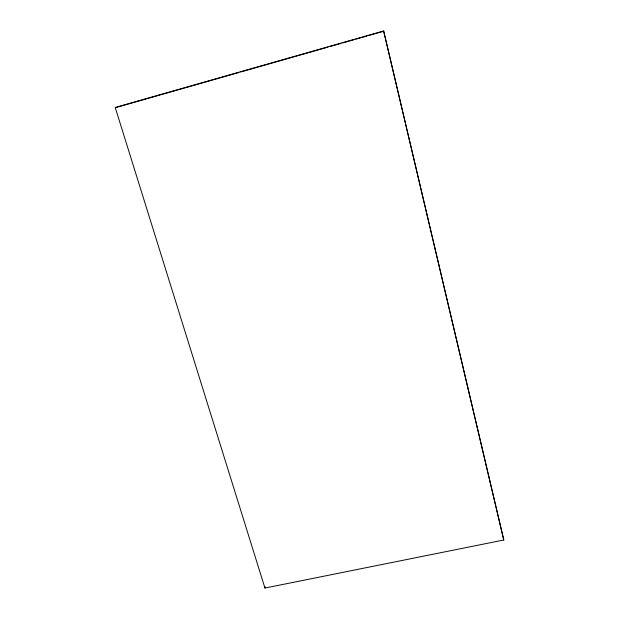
<?xml version="1.0" encoding="UTF-8"?>
<svg xmlns="http://www.w3.org/2000/svg" width="619" height="619" viewBox="0 0 619 619"><rect width="100%" height="100%" fill="white"/><g stroke="black" fill="none" stroke-linecap="round" stroke-linejoin="round"><path stroke-width="0.93" d="M264.947 588.05L115.211 107.458L383.641 30.95L503.789 540.008L264.947 588.05L265.257 586.781M116.411 107.427L238.895 72.524M240.752 71.99L327.977 47.137M329.834 46.603L340.968 43.431M342.818 42.904L353.96 39.732M355.809 39.198L366.943 36.026M368.8 35.5L382.72 31.53M503.789 540.008L383.641 30.95"/></g></svg>
